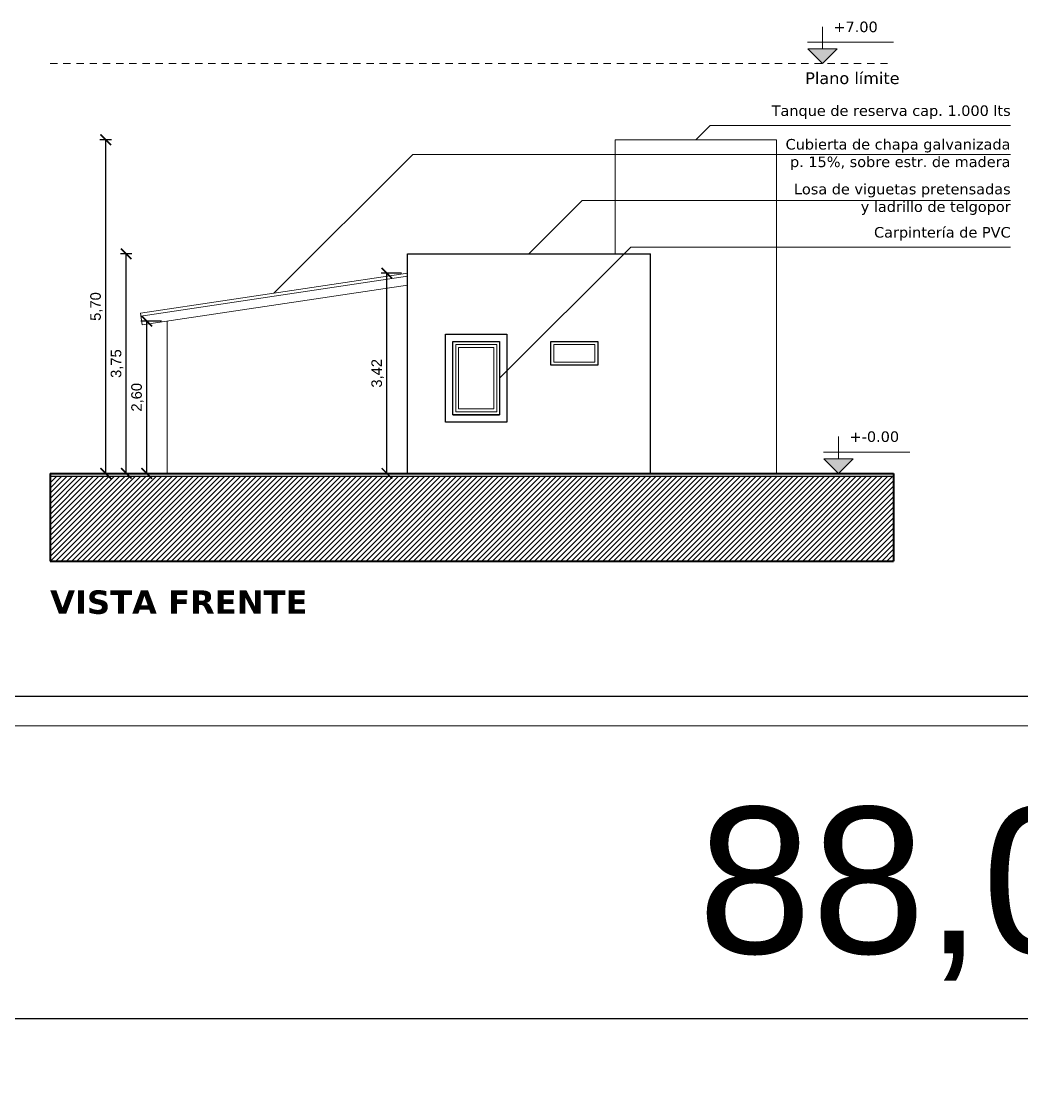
# Model space of a CAD drawing. Header units: millimetres. Extents: x 1434 to 1553, y 1501 to 1543.
# Drawn here: x 1486.56 to 1503.64, y 1500.89 to 1519.17 of the extents above; entities that cross this region are included whole.
import ezdxf

# ---------------------------------------------------------------- set-up
doc = ezdxf.new("R2010")
doc.units = ezdxf.units.MM
doc.linetypes.add('HIDDEN', pattern=[0.375, 0.25, -0.125])
for name, color, linetype, lineweight in [('0.1', 50, 'Continuous', 0), ('0.2', 40, 'Continuous', 20), ('0.3', 30, 'Continuous', 30), ('0.4', 20, 'Continuous', 40), ('cotas', 104, 'Continuous', 18), ('nomenclatura', 41, 'Continuous', 18)]:
    doc.layers.add(name, color=color, linetype=linetype, lineweight=lineweight)
doc.layers.add('gris', color=252, linetype='Continuous', lineweight=18, true_color=0x696969)
doc.styles.get("Standard").update_dxf_attribs({"font": 'ARIAL.TTF'})
doc.dimstyles.new('BM-1en 100', dxfattribs={"dimtxt": 0.18, "dimasz": 0.18, "dimexe": 0.1, "dimexo": 0.1, "dimgap": 0.05, "dimtad": 1, "dimtxsty": 'Standard', "dimblk": 'ARCHTICK', "dimcen": -0.18, "dimadec": 0, "dimazin": 0, "dimtfac": 1, "dimtmove": 0, "dimatfit": 3, "dimldrblk": 'ARCHTICK', "dimfxl": 1, "dimarcsym": 0})
doc.dimstyles.new('ISO-25', dxfattribs={"dimtxt": 2.5, "dimasz": 2.5, "dimexe": 1.25, "dimexo": 0.625, "dimtad": 1, "dimtxsty": 'Standard', "dimcen": 2.5, "dimadec": 0, "dimazin": 0, "dimtfac": 1, "dimtmove": 0, "dimatfit": 3, "dimfxl": 1, "dimarcsym": 0})

# ---------------------------------------------------------------- blocks, each defined once
blk = doc.blocks.new('*D11')
at = {"layer": 'cotas', "color": 0, "lineweight": -2}
for p, q in [((1458.481, 1507.013), (1458.481, 1500.888)), ((1546.481, 1507.013), (1546.481, 1500.888)), ((1460.981, 1502.138), (1543.981, 1502.138))]:
    blk.add_line(p, q, dxfattribs=at)
at = {"layer": 'cotas', "color": 0}
for points in [[(1460.981, 1502.554), (1460.981, 1501.721), (1458.481, 1502.138)], [(1543.981, 1502.554), (1543.981, 1501.721), (1546.481, 1502.138)]]:
    blk.add_solid(points, dxfattribs=at)
at = {"layer": 'Defpoints', "color": 0}
for p in [(1458.481, 1507.638), (1546.481, 1507.638), (1546.481, 1502.138)]:
    blk.add_point(p, dxfattribs=at)
at = {"layer": 'cotas', "color": 0, "insert": (1502.481, 1504.265), "char_height": 2.5, "attachment_point": 5}
blk.add_mtext('88,00', dxfattribs=at)
blk = doc.blocks.new('_ArchTick')
at = {"color": 0, "linetype": 'ByBlock', "const_width": 0.15}
blk.add_lwpolyline([(-0.5, -0.5), (0.5, 0.5)], dxfattribs=at)
blk = doc.blocks.new('*D76')
at = {"layer": 'cotas', "color": 0, "lineweight": -2}
for p, q in [((1488.952, 1514.049), (1488.602, 1514.049)), ((1488.702, 1511.449), (1488.702, 1514.049))]:
    blk.add_line(p, q, dxfattribs=at)
at = {"layer": 'Defpoints', "color": 0}
for p in [(1488.702, 1514.049), (1489.052, 1514.049), (1488.702, 1511.449)]:
    blk.add_point(p, dxfattribs=at)
at = {"layer": 'cotas', "color": 0, "lineweight": -2, "xscale": 0.18, "yscale": 0.18, "zscale": 0.18}
for p, rotation in [((1488.702, 1514.049), 90), ((1488.702, 1511.449), 270)]:
    blk.add_blockref('_ArchTick', p, dxfattribs=dict(at, rotation=rotation))
at = {"layer": 'cotas', "color": 0, "insert": (1488.544, 1512.749), "char_height": 0.18, "attachment_point": 5, "rotation": 90}
blk.add_mtext('2,60', dxfattribs=at)
blk = doc.blocks.new('*D77')
at = {"layer": 'cotas', "color": 0, "lineweight": -2}
for p, q in [((1488.448, 1515.199), (1488.252, 1515.199)), ((1488.352, 1511.449), (1488.352, 1515.199))]:
    blk.add_line(p, q, dxfattribs=at)
at = {"layer": 'Defpoints', "color": 0}
for p in [(1488.352, 1515.199), (1488.548, 1515.199), (1488.352, 1511.449)]:
    blk.add_point(p, dxfattribs=at)
at = {"layer": 'cotas', "color": 0, "lineweight": -2, "xscale": 0.18, "yscale": 0.18, "zscale": 0.18}
for p, rotation in [((1488.352, 1515.199), 90), ((1488.352, 1511.449), 270)]:
    blk.add_blockref('_ArchTick', p, dxfattribs=dict(at, rotation=rotation))
at = {"layer": 'cotas', "color": 0, "insert": (1488.194, 1513.324), "char_height": 0.18, "attachment_point": 5, "rotation": 90}
blk.add_mtext('3,75', dxfattribs=at)
blk = doc.blocks.new('*D78')
at = {"layer": 'cotas', "color": 0, "lineweight": -2}
for p, q in [((1488.098, 1517.149), (1487.902, 1517.149)), ((1488.002, 1511.449), (1488.002, 1517.149))]:
    blk.add_line(p, q, dxfattribs=at)
at = {"layer": 'Defpoints', "color": 0}
for p in [(1488.002, 1517.149), (1488.198, 1517.149), (1488.002, 1511.449)]:
    blk.add_point(p, dxfattribs=at)
at = {"layer": 'cotas', "color": 0, "lineweight": -2, "xscale": 0.18, "yscale": 0.18, "zscale": 0.18}
for p, rotation in [((1488.002, 1517.149), 90), ((1488.002, 1511.449), 270)]:
    blk.add_blockref('_ArchTick', p, dxfattribs=dict(at, rotation=rotation))
at = {"layer": 'cotas', "color": 0, "insert": (1487.844, 1514.299), "char_height": 0.18, "attachment_point": 5, "rotation": 90}
blk.add_mtext('5,70', dxfattribs=at)
blk = doc.blocks.new('*D79')
at = {"layer": 'cotas', "color": 0, "lineweight": -2}
for p, q in [((1493.052, 1514.867), (1492.702, 1514.867)), ((1492.802, 1511.449), (1492.802, 1514.867))]:
    blk.add_line(p, q, dxfattribs=at)
at = {"layer": 'Defpoints', "color": 0}
for p in [(1492.802, 1514.867), (1493.152, 1514.867), (1492.802, 1511.449)]:
    blk.add_point(p, dxfattribs=at)
at = {"layer": 'cotas', "color": 0, "lineweight": -2, "xscale": 0.18, "yscale": 0.18, "zscale": 0.18}
for p, rotation in [((1492.802, 1514.867), 90), ((1492.802, 1511.449), 270)]:
    blk.add_blockref('_ArchTick', p, dxfattribs=dict(at, rotation=rotation))
at = {"layer": 'cotas', "color": 0, "insert": (1492.644, 1513.158), "char_height": 0.18, "attachment_point": 5, "rotation": 90}
blk.add_mtext('3,42', dxfattribs=at)

msp = doc.modelspace()

# ---------------------------------------------------------------- hatches: boundary and pattern name
at = {"layer": 'gris'}
for points in [[(1499.9884, 1518.6994), (1500.2384, 1518.4494), (1500.4884, 1518.6994)], [(1500.2642, 1511.6994), (1500.5142, 1511.4494), (1500.7642, 1511.6994)]]:
    msp.add_hatch(color=256, dxfattribs=at).paths.add_polyline_path(points)
h = msp.add_hatch(dxfattribs=at)
h.set_pattern_fill('LINE', color=256, scale=0.02, angle=45, style=0)
h.set_pattern_definition([(45, (-706.175443, -179.135484), (-0.0449012806, 0.0449012806), [])])
h.paths.add_polyline_path([(1487.0521, 1511.3994), (1487.0521, 1509.9494), (1501.4521, 1509.9494), (1501.4521, 1511.3994)])

# ---------------------------------------------------------------- linework, layer by layer
at = {"layer": '0.1', "linetype": 'HIDDEN', "ltscale": 0.5}
msp.add_line((1487.0521, 1518.4494), (1501.4521, 1518.4494), dxfattribs=at)
at = {"layer": '0.1'}
msp.add_line((1489.0521, 1511.4494), (1489.0521, 1514.0494), dxfattribs=at)
at = {"layer": '0.2'}
for p, q in [((1496.7021, 1517.1494), (1499.4521, 1517.1494)), ((1496.7021, 1517.1494), (1496.7021, 1515.1994)), ((1499.4521, 1517.1494), (1499.4521, 1511.4494)), ((1493.1521, 1514.8666), (1488.5946, 1514.183)), ((1493.1521, 1514.8161), (1488.6021, 1514.1336)), ((1493.1521, 1514.6644), (1488.6243, 1513.9852)), ((1488.5946, 1514.183), (1488.6243, 1513.9852)), ((1546.4813, 1507.1376), (1461.4813, 1507.1376))]:
    msp.add_line(p, q, dxfattribs=at)
for points in [[(1493.9771, 1513.6494), (1494.6771, 1513.6494), (1494.6771, 1512.4994), (1493.9771, 1512.4994)], [(1494.0271, 1513.5994), (1494.6271, 1513.5994), (1494.6271, 1512.5494), (1494.0271, 1512.5494)], [(1495.6521, 1513.6494), (1496.3521, 1513.6494), (1496.3521, 1513.3494), (1495.6521, 1513.3494)]]:
    msp.add_lwpolyline(points, close=True, dxfattribs=at)
at = {"layer": '0.3'}
for p, q in [((1493.1521, 1511.4494), (1493.1521, 1515.1994)), ((1493.1521, 1515.1994), (1497.3021, 1515.1994)), ((1497.3021, 1511.4494), (1497.3021, 1515.1994)), ((1493.1521, 1511.6494), (1493.1521, 1513.6994)), ((1493.9271, 1512.4494), (1494.7271, 1512.4494)), ((1487.0521, 1511.3994), (1501.4521, 1511.3994))]:
    msp.add_line(p, q, dxfattribs=at)
at = {"layer": '0.3', "lineweight": 30}
msp.add_line((1545.9813, 1507.6376), (1461.9813, 1507.6376), dxfattribs=at)
at = {"layer": '0.3'}
for points in [[(1493.8021, 1513.8244), (1494.8521, 1513.8244), (1494.8521, 1512.3244), (1493.8021, 1512.3244)], [(1493.9271, 1513.6994), (1494.7271, 1513.6994), (1494.7271, 1512.4494), (1493.9271, 1512.4494)], [(1495.6021, 1513.6994), (1496.4021, 1513.6994), (1496.4021, 1513.2994), (1495.6021, 1513.2994)]]:
    msp.add_lwpolyline(points, close=True, dxfattribs=at)
at = {"layer": '0.4'}
for p, q in [((1487.0521, 1511.4494), (1501.4521, 1511.4494)), ((1487.0521, 1511.4494), (1487.0521, 1509.9494)), ((1501.4521, 1511.4494), (1501.4521, 1509.9494)), ((1487.0521, 1509.9494), (1501.4521, 1509.9494))]:
    msp.add_line(p, q, dxfattribs=at)
at = {"layer": 'cotas', "ltscale": 0.5}
for p, q in [((1500.2384, 1518.6994), (1500.2384, 1519.0783)), ((1499.981, 1518.8136), (1501.4521, 1518.8136)), ((1499.9884, 1518.6994), (1500.4884, 1518.6994)), ((1499.9884, 1518.6994), (1500.2384, 1518.4494)), ((1500.2384, 1518.4494), (1500.4884, 1518.6994)), ((1500.5142, 1511.6994), (1500.5142, 1512.0783)), ((1500.2568, 1511.8136), (1501.7279, 1511.8136)), ((1500.2642, 1511.6994), (1500.7642, 1511.6994)), ((1500.2642, 1511.6994), (1500.5142, 1511.4494)), ((1500.5142, 1511.4494), (1500.7642, 1511.6994))]:
    msp.add_line(p, q, dxfattribs=at)
at = {"layer": 'cotas'}
for p, q in [((1498.3217, 1517.394), (1498.0771, 1517.1494)), ((1503.4521, 1517.394), (1498.3217, 1517.394)), ((1493.2425, 1516.894), (1490.8734, 1514.5248)), ((1503.4521, 1516.894), (1493.2425, 1516.894)), ((1496.1377, 1516.11), (1495.2271, 1515.1994)), ((1503.4521, 1516.11), (1496.1377, 1516.11)), ((1496.9687, 1515.316), (1494.7271, 1513.0744)), ((1503.4521, 1515.316), (1496.9687, 1515.316))]:
    msp.add_line(p, q, dxfattribs=at)

# ---------------------------------------------------------------- texts
at = {"layer": 'nomenclatura', "linetype": 'Continuous', "lineweight": 15}
for s, insert, char_height, width, attachment_point in [('{\\fVerdana|b0|i0|c0|p34;+7.00}', (1500.4258, 1519.1667), 0.18, 1.00978, 1), ('{\\fVerdana|b0|i0|c0|p34;Tanque de reserva cap. 1.000 lts}', (1503.4521, 1517.7352), 0.18, 8.039463, 3), ('{\\fVerdana|b0|i0|c0|p34;Cubierta de chapa galvanizada \\Pp. 15%, sobre estr. de madera}', (1503.4487, 1517.1613), 0.18, 7.132481, 3), ('{\\fVerdana|b0|i0|c0|p34;Losa de viguetas pretensadas \\Py ladrillo de telgopor}', (1503.4521, 1516.3952), 0.18, 8.039463, 3), ('{\\fVerdana|b0|i0|c0|p34;Carpintería de PVC}', (1503.4521, 1515.6572), 0.18, 8.039463, 3), ('{\\fVerdana|b0|i0|c0|p34;+-0.00}', (1500.7016, 1512.1667), 0.18, 1.00978, 1), ('{\\fVerdana|b1|i0|c0|p34;VISTA FRENTE }', (1487.0521, 1509.4494), 0.4, 11.993064, 1)]:
    msp.add_mtext(s, dxfattribs=dict(at, insert=insert, char_height=char_height, width=width, attachment_point=attachment_point))
at = {"layer": 'nomenclatura', "linetype": 'HIDDEN', "ltscale": 0.5, "insert": (1501.5555, 1518.0963), "char_height": 0.2, "width": 1.574488, "attachment_point": 9}
msp.add_mtext('{\\fVerdana|b0|i0|c0|p34;Plano límite}', dxfattribs=at)

# ---------------------------------------------------------------- dimensions: what is measured, and where the dimension line sits
at = {"layer": 'cotas'}
for base, p1, p2, picture, middle in [((1488.0022, 1517.1494), (1488.0022, 1511.4494), (1488.1984, 1517.1494), '*D78', (1487.8441, 1514.2994)), ((1488.3522, 1515.1994), (1488.3522, 1511.4494), (1488.5484, 1515.1994), '*D77', (1488.1941, 1513.3244)), ((1492.8022, 1514.8666), (1492.8022, 1511.4494), (1493.1521, 1514.8666), '*D79', (1492.6441, 1513.158)), ((1488.7022, 1514.0494), (1488.7022, 1511.4494), (1489.0521, 1514.0494), '*D76', (1488.5441, 1512.7494))]:
    dim = msp.add_linear_dim(base=base, p1=p1, p2=p2, angle=90, dimstyle='BM-1en 100', override={"dimzin": 0}, dxfattribs=at)
    dim.commit()
    dim.dimension.update_dxf_attribs({"geometry": picture, "text_midpoint": middle})
dim = msp.add_linear_dim(base=(1546.4813, 1502.1376), p1=(1458.4813, 1507.6376), p2=(1546.4813, 1507.6376), dimstyle='ISO-25', override={"dimzin": 0, "dimfxl": 0}, dxfattribs=at)
dim.commit()
dim.dimension.update_dxf_attribs({"geometry": '*D11', "text_midpoint": (1502.4813, 1504.265)})

doc.saveas('drawing.dxf')
